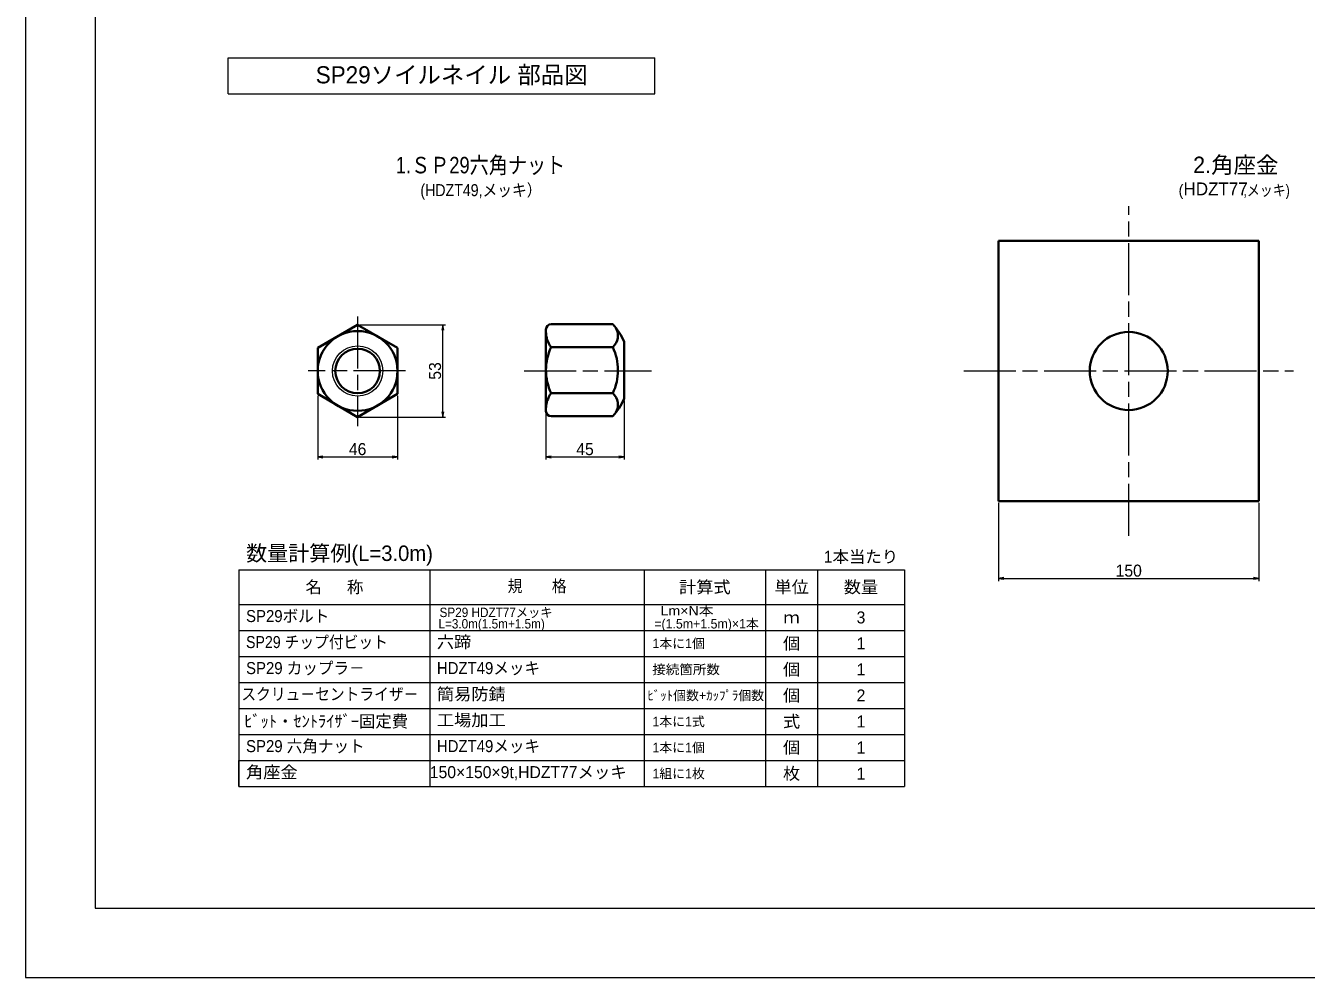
# Model space of a CAD drawing. Units: millimetres at full size, sheet at 1:2.5. Extents: x 1811 to 3491, y 1000 to 2202.
# Drawn here: x 1811 to 2549, y 1014 to 1563 of the extents above; entities that cross this region are included whole.
import ezdxf
from ezdxf.enums import TextEntityAlignment as Align

# ---------------------------------------------------------------- set-up
doc = ezdxf.new("R2010")
doc.units = ezdxf.units.MM
doc.header["$LTSCALE"] = 2.5
doc.linetypes.add('CHAIN', pattern=[18.5, 12, -1.5, 3.5, -1.5])
for name, color, linetype, lineweight in [('1 外形線', 7, 'Continuous', 35), ('2 細い実線', 3, 'Continuous', 20), ('4 中心線', 1, 'CHAIN', 15), ('6 寸法線', 4, 'Continuous', 13), ('7 枠・タイトル', 7, 'Continuous', 13), ('8 数量表', 7, 'Continuous', 13), ('DEFPOINTS_2', 7, 'Continuous', 13)]:
    doc.layers.add(name, color=color, linetype=linetype, lineweight=lineweight)
doc.layers.add('9文字', color=7, linetype='Continuous')
doc.styles.add('Arial', font='')
doc.styles.add('ＭＳ Ｐゴシック', font='')
doc.styles.get('Arial').set_extended_font_data('Arial')
doc.styles.get('ＭＳ Ｐゴシック').set_extended_font_data('MS PGothic')

# ---------------------------------------------------------------- blocks, each defined once
blk = doc.blocks.new('open_arrow')
at = {"color": 0, "linetype": 'Continuous', "lineweight": -2}
blk.add_lwpolyline([(7.5, 1.25), (0, 0), (7.5, -1.25)], dxfattribs=at)

msp = doc.modelspace()

# ---------------------------------------------------------------- linework, layer by layer
at = {"layer": '1 外形線'}
for p, q in [((2522.022, 1438.962), (2372.022, 1438.962)), ((2372.022, 1438.962), (2372.022, 1288.962)), ((2522.022, 1288.962), (2522.022, 1438.962)), ((1979.528, 1377.233), (2002.528, 1390.512)), ((2002.527, 1390.512), (2025.527, 1377.233)), ((2114.106, 1390.951), (2149.606, 1390.951)), ((2111.106, 1340.851), (2111.106, 1387.951)), ((2156.106, 1347.857), (2156.106, 1380.946)), ((1979.528, 1377.233), (1979.528, 1350.691)), ((2025.528, 1377.233), (2025.528, 1350.691)), ((2114.106, 1377.676), (2149.606, 1377.676)), ((2114.106, 1351.126), (2149.606, 1351.126)), ((1979.528, 1350.691), (2002.528, 1337.412)), ((2002.528, 1337.412), (2025.528, 1350.691)), ((2114.106, 1337.851), (2149.606, 1337.851)), ((2372.022, 1288.962), (2522.022, 1288.962))]:
    msp.add_line(p, q, dxfattribs=at)
for centre, radius in [((2002.527, 1363.962), 22.993), ((2447.022, 1363.962), 22.5), ((2002.528, 1363.962), 12.85)]:
    msp.add_circle(centre, radius, dxfattribs=at)
for centre, radius, start, end in [((2114.106, 1387.951), 3, 90, 180), ((2119.688, 1364.401), 40, 24.43173, 41.58647), ((2143.744, 1384.314), 8.855, 311.44966, 30.68165), ((2126.106, 1386.676), 15, 180, 216.8699), ((2141.977, 1364.401), 30.871, 154.53143, 205.46857), ((2121.735, 1364.401), 30.871, 334.53143, 25.46857), ((2126.106, 1342.126), 15, 143.1301, 180), ((2143.744, 1344.489), 8.855, 329.31797, 48.55029), ((2119.688, 1364.401), 40, 318.41353, 335.56827), ((2114.106, 1340.851), 3, 180, 270)]:
    msp.add_arc(centre, radius, start, end, dxfattribs=at)
at = {"layer": '2 細い実線'}
msp.add_circle((2002.528, 1363.962), 14.5, dxfattribs=at)
at = {"layer": '4 中心線'}
for p, q in [((2447.022, 1268.962), (2447.022, 1458.962)), ((2002.528, 1395.419), (2002.528, 1332.104)), ((2030.16, 1363.962), (1974.06, 1363.962)), ((2098.51, 1363.962), (2171.955, 1363.962)), ((2352.022, 1363.962), (2542.022, 1363.962))]:
    msp.add_line(p, q, dxfattribs=at)
at = {"layer": '6 寸法線'}
for p, q in [((2003.527, 1390.512), (2053.137, 1390.512)), ((2051.637, 1337.412), (2051.637, 1390.512)), ((1979.528, 1349.691), (1979.528, 1312.905)), ((2025.528, 1349.691), (2025.528, 1312.905)), ((2156.106, 1346.857), (2156.106, 1312.905)), ((2003.528, 1337.412), (2053.137, 1337.412)), ((2111.106, 1341.126), (2111.106, 1312.905)), ((1979.528, 1314.405), (2025.528, 1314.405)), ((2111.106, 1314.405), (2156.106, 1314.405)), ((2372.022, 1287.962), (2372.022, 1242.852)), ((2522.022, 1287.962), (2522.022, 1242.852)), ((2372.022, 1244.352), (2522.022, 1244.352))]:
    msp.add_line(p, q, dxfattribs=at)
at = {"layer": '7 枠・タイトル'}
for p, q in [((1851.147, 2162.337), (1851.147, 1054.337)), ((1927.97, 1523.668), (1927.97, 1544.466)), ((1927.97, 1544.466), (2173.898, 1544.466)), ((2173.898, 1523.668), (2173.898, 1544.466)), ((1927.97, 1523.668), (2173.898, 1523.668)), ((1851.147, 1054.337), (3451.147, 1054.337))]:
    msp.add_line(p, q, dxfattribs=at)
at = {"layer": '8 数量表'}
for p, q in [((1934.147, 1249.382), (2317.685, 1249.382)), ((1934.147, 1249.382), (1934.147, 1214.382)), ((2044.147, 1249.382), (2044.147, 1214.382)), ((2167.685, 1249.382), (2167.685, 1214.382)), ((2237.685, 1249.382), (2237.685, 1214.382)), ((2267.685, 1249.382), (2267.685, 1214.382)), ((2317.685, 1249.382), (2317.685, 1124.382)), ((1934.147, 1229.382), (2317.685, 1229.382)), ((1934.147, 1214.382), (1934.147, 1124.382)), ((1934.147, 1214.382), (2317.685, 1214.382)), ((1934.147, 1214.382), (2294.147, 1214.382)), ((1934.147, 1214.382), (2294.147, 1214.382)), ((2044.147, 1214.382), (2044.147, 1124.382)), ((2167.685, 1214.382), (2167.685, 1124.382)), ((2237.685, 1214.382), (2237.685, 1124.382)), ((2267.685, 1214.382), (2267.685, 1124.382)), ((1934.147, 1199.382), (2317.685, 1199.382)), ((1934.147, 1184.382), (2317.685, 1184.382)), ((1934.147, 1169.382), (2317.685, 1169.382)), ((1934.147, 1154.382), (2317.685, 1154.382)), ((1934.147, 1139.382), (2317.685, 1139.382)), ((1934.147, 1124.382), (1934.147, 1139.382)), ((1934.147, 1124.382), (2317.685, 1124.382))]:
    msp.add_line(p, q, dxfattribs=at)
at = {"layer": 'DEFPOINTS_2'}
for p, q in [((1811.147, 2202.337), (1811.147, 1014.337)), ((1811.147, 1014.337), (3491.147, 1014.337))]:
    msp.add_line(p, q, dxfattribs=at)

# ---------------------------------------------------------------- block references
at = {"layer": '6 寸法線', "xscale": 0.4, "yscale": 0.4}
for p, rotation in [((2051.637, 1390.512), 270), ((2051.637, 1337.412), 90), ((2025.528, 1314.405), 180), ((2156.106, 1314.405), 180), ((2522.022, 1244.352), 180)]:
    msp.add_blockref('open_arrow', p, dxfattribs=dict(at, rotation=rotation))
for p in [(1979.528, 1314.405), (2111.106, 1314.405), (2372.022, 1244.352)]:
    msp.add_blockref('open_arrow', p, dxfattribs=at)

# ---------------------------------------------------------------- texts
at = {"layer": '6 寸法線', "style": 'ＭＳ Ｐゴシック'}
msp.add_text('53', height=6.928, rotation=90, dxfattribs=at).set_placement((2047.137, 1363.962), align=Align.MIDDLE_CENTER)
for s, p in [('46', (2002.528, 1318.905)), ('45', (2133.606, 1318.905)), ('150', (2447.022, 1248.852))]:
    msp.add_text(s, height=6.928, dxfattribs=at).set_placement(p, align=Align.MIDDLE_CENTER)
at = {"layer": '7 枠・タイトル', "style": 'ＭＳ Ｐゴシック'}
msp.add_text('SP29ソイルネイル 部品図', height=9.897, dxfattribs=at).set_placement((1978.367, 1526.793), align=Align.BOTTOM_LEFT)
at = {"layer": '8 数量表', "style": 'ＭＳ Ｐゴシック'}
for s, height, p in [('数量計算例(L=3.0m)', 8.908, (1938.22, 1251.75)), ('ﾋﾞｯﾄ・ｾﾝﾄﾗｲｻﾞｰ固定費', 6.928, (1937.176, 1156.468)), ('150×150×9t,HDZT77メッキ', 6.928, (2044.147, 1127.129))]:
    msp.add_text(s, height=height, dxfattribs=at).set_placement(p, align=Align.BOTTOM_LEFT)
for s, height, p in [('1本当たり', 6.928, (2292.685, 1256.882)), ('名\u3000  称', 6.928, (1989.147, 1239.382)), (' =(1.5m+1.5m)×1本', 5.444, (2202.685, 1218.211)), ('ｍ', 6.928, (2252.685, 1221.882)), ('3', 6.928, (2292.685, 1221.882)), ('1', 6.928, (2292.685, 1206.882)), ('1', 6.928, (2292.685, 1191.882)), ('ﾋﾞｯﾄ個数+ｶｯﾌﾟﾗ個数', 5.444, (2203.217, 1176.882)), ('2', 6.928, (2292.685, 1176.882)), ('1', 6.928, (2292.685, 1161.882)), ('1', 6.928, (2292.685, 1146.882)), ('1', 6.928, (2292.685, 1131.882))]:
    msp.add_text(s, height=height, dxfattribs=at).set_placement(p, align=Align.MIDDLE_CENTER)
for s, height, width, p in [('規\u3000\u3000格', 6.928, 0.9, (2105.995, 1239.958)), ('計算式', 6.928, 1.05, (2202.685, 1239.382)), ('単位', 6.928, 1.05, (2252.685, 1239.382)), ('数量', 6.928, 1.05, (2292.685, 1239.382)), ('SP29 HDZT77メッキ', 5.444, 0.95, (2082.326, 1224.782)), ('L=3.0m(1.5m+1.5m)', 5.444, 0.95, (2079.77, 1218.211)), ('個', 6.928, 1.05, (2252.685, 1206.882)), ('個', 6.928, 1.05, (2252.685, 1191.882)), ('接続箇所数', 5.444, 1.05, (2191.872, 1191.882)), ('個', 6.928, 1.05, (2252.685, 1176.882)), ('式', 6.928, 1.05, (2252.685, 1161.882)), ('個', 6.928, 1.05, (2252.685, 1146.882)), ('枚', 6.928, 1.05, (2252.685, 1131.882))]:
    msp.add_text(s, height=height, dxfattribs=dict(at, width=width)).set_placement(p, align=Align.MIDDLE_CENTER)
for s, width, p in [('SP29ボルト', 0.95, (1938.22, 1217.129)), ('SP29 チップ付ビット', 0.9, (1938.22, 1202.129)), ('六蹄', 1.05, (2048.22, 1202.129)), ('SP29 カップラ－', 0.95, (1938.22, 1187.129)), ('HDZT49メッキ', 0.95, (2048.22, 1187.129)), ('スクリュ－セントライザ－', 0.9, (1935.501, 1172.129)), ('簡易防錆', 1.05, (2048.22, 1172.129)), ('工場加工', 1.05, (2048.22, 1157.129)), ('SP29 六角ナット', 0.95, (1938.22, 1142.129)), ('HDZT49メッキ', 0.95, (2048.22, 1142.129)), ('角座金', 1.05, (1938.22, 1127.129))]:
    msp.add_text(s, height=6.928, dxfattribs=dict(at, width=width)).set_placement(p, align=Align.BOTTOM_LEFT)
at = {"layer": '8 数量表', "style": 'ＭＳ Ｐゴシック', "width": 1.15}
msp.add_text('Lm×N本', height=5.444, dxfattribs=at).set_placement((2207.715, 1225.711), align=Align.MIDDLE_RIGHT)
at = {"layer": '8 数量表', "style": 'ＭＳ Ｐゴシック'}
for s, p in [('1本に1個', (2202.685, 1206.882)), ('1本に1式', (2202.685, 1161.882)), ('1本に1個', (2202.685, 1146.882)), ('1組に1枚', (2202.685, 1131.882))]:
    msp.add_text(s, height=5.444, dxfattribs=at).set_placement(p, align=Align.MIDDLE_RIGHT)
at = {"layer": '9文字', "style": 'ＭＳ Ｐゴシック', "width": 0.85}
msp.add_text('1.ＳＰ29六角ナット', height=9.501, dxfattribs=at).set_placement((2073.358, 1482.655), align=Align.MIDDLE_CENTER)
at = {"layer": '9文字', "style": 'ＭＳ Ｐゴシック'}
msp.add_text('2.角座金', height=9.501, dxfattribs=at).set_placement((2533.37, 1482.793), align=Align.MIDDLE_RIGHT)
at = {"layer": '9文字'}
for s, height, style, width, p in [('(HDZT49,メッキ）', 6.928, 'ＭＳ Ｐゴシック', 0.9, (2038.713, 1462.68)), ('HDZT77', 7.386, 'Arial', 0.95, (2478.601, 1463.05)), (',メッキ)', 6.433, 'ＭＳ Ｐゴシック', 0.85, (2513.114, 1463.05))]:
    msp.add_text(s, height=height, dxfattribs=dict(at, style=style, width=width)).set_placement(p, align=Align.BOTTOM_LEFT)
at = {"layer": '9文字', "style": 'ＭＳ Ｐゴシック'}
msp.add_text('(', height=6.433, dxfattribs=at).set_placement((2475.758, 1463.05), align=Align.BOTTOM_LEFT)

doc.saveas('drawing.dxf')
